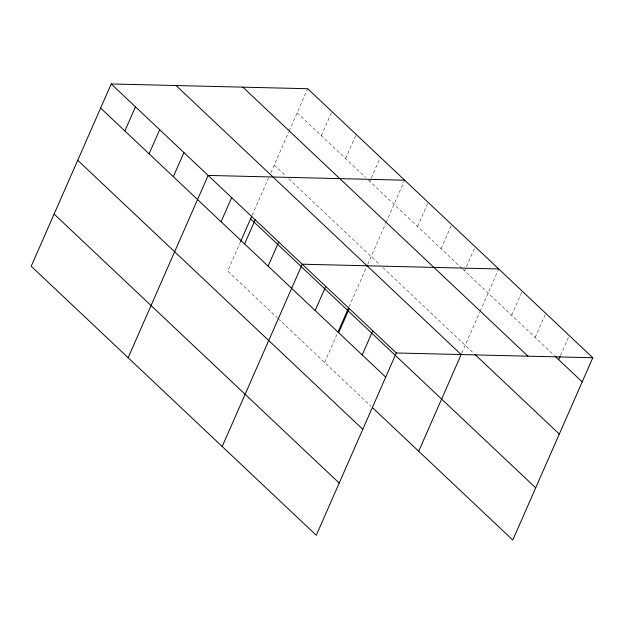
<?xml version="1.0" encoding="UTF-8"?>
<svg xmlns="http://www.w3.org/2000/svg" width="624" height="624" viewBox="0 0 624 624"><rect width="100%" height="100%" fill="white"/><g stroke="black" fill="none" stroke-linecap="round" stroke-linejoin="round"><path stroke-width="0.47" stroke-dasharray="3.12 2.34" d="M240.677 241.441L227.698 271.019L277.547 318.053M252.127 215.35L268.499 178.051M270.785 172.848L288.725 131.984M289.107 131.118L307.718 88.725M321.36 135.712L331.945 111.595M345.587 158.582L356.179 134.456M369.821 181.451L370.96 178.862M371.335 178.004L380.414 157.326M324.628 362.482L337.225 333.778M349.058 306.821L367.333 265.184M367.715 264.319L385.655 223.454M386.038 222.581L404.641 180.196M417.573 226.512L428.165 202.387M441.09 248.703L451.682 224.578M464.615 270.902L466.128 267.454M466.502 266.588L475.199 246.776M461.791 353.09L479.731 312.234M480.113 311.36L498.724 268.967M511.649 315.284L522.241 291.166M535.174 337.483L545.758 313.357M560.578 355.368L568.526 337.272M297.125 112.85L365.672 177.528M368.441 180.141L461.846 268.289M462.54 268.936L554.541 355.758M274.217 165.04L285.987 176.147M288.756 178.76L380.133 264.997M382.902 267.61L473.522 353.122M278.234 318.708L370.968 406.216"/><path stroke-width="0.94" d="M592.8 357.747L307.718 88.725L111.22 83.967L31.2 266.253L316.282 535.275L396.302 352.981L592.8 357.747L512.78 540.033L372.356 407.527M124.862 130.954L135.455 106.829M149.097 153.824L159.682 129.698M173.324 176.686L183.916 152.568M128.131 357.724L208.151 175.43L404.641 180.196M221.075 221.746L231.668 197.629M240.677 241.441L251.753 216.216M244.6 243.945L255.185 219.82M268.117 266.136L278.71 242.011M222.206 446.495L302.227 264.209L498.724 268.967M315.159 310.526L325.744 286.4M337.99 332.038L348.676 307.687M338.676 332.717L349.268 308.599M362.193 354.916L372.785 330.79M418.704 451.261L461.417 353.964M558.691 359.674L560.204 356.226M555.235 356.413L582.208 381.872M242.869 87.157L527.959 356.171M474.903 354.424L559.299 434.062M176.062 85.535L461.152 354.557M111.22 83.967L396.302 352.981M250.606 218.821L535.688 487.843M100.628 108.085L385.718 377.107M77.719 160.282L362.801 429.304M54.109 214.063L339.199 483.077"/></g></svg>
